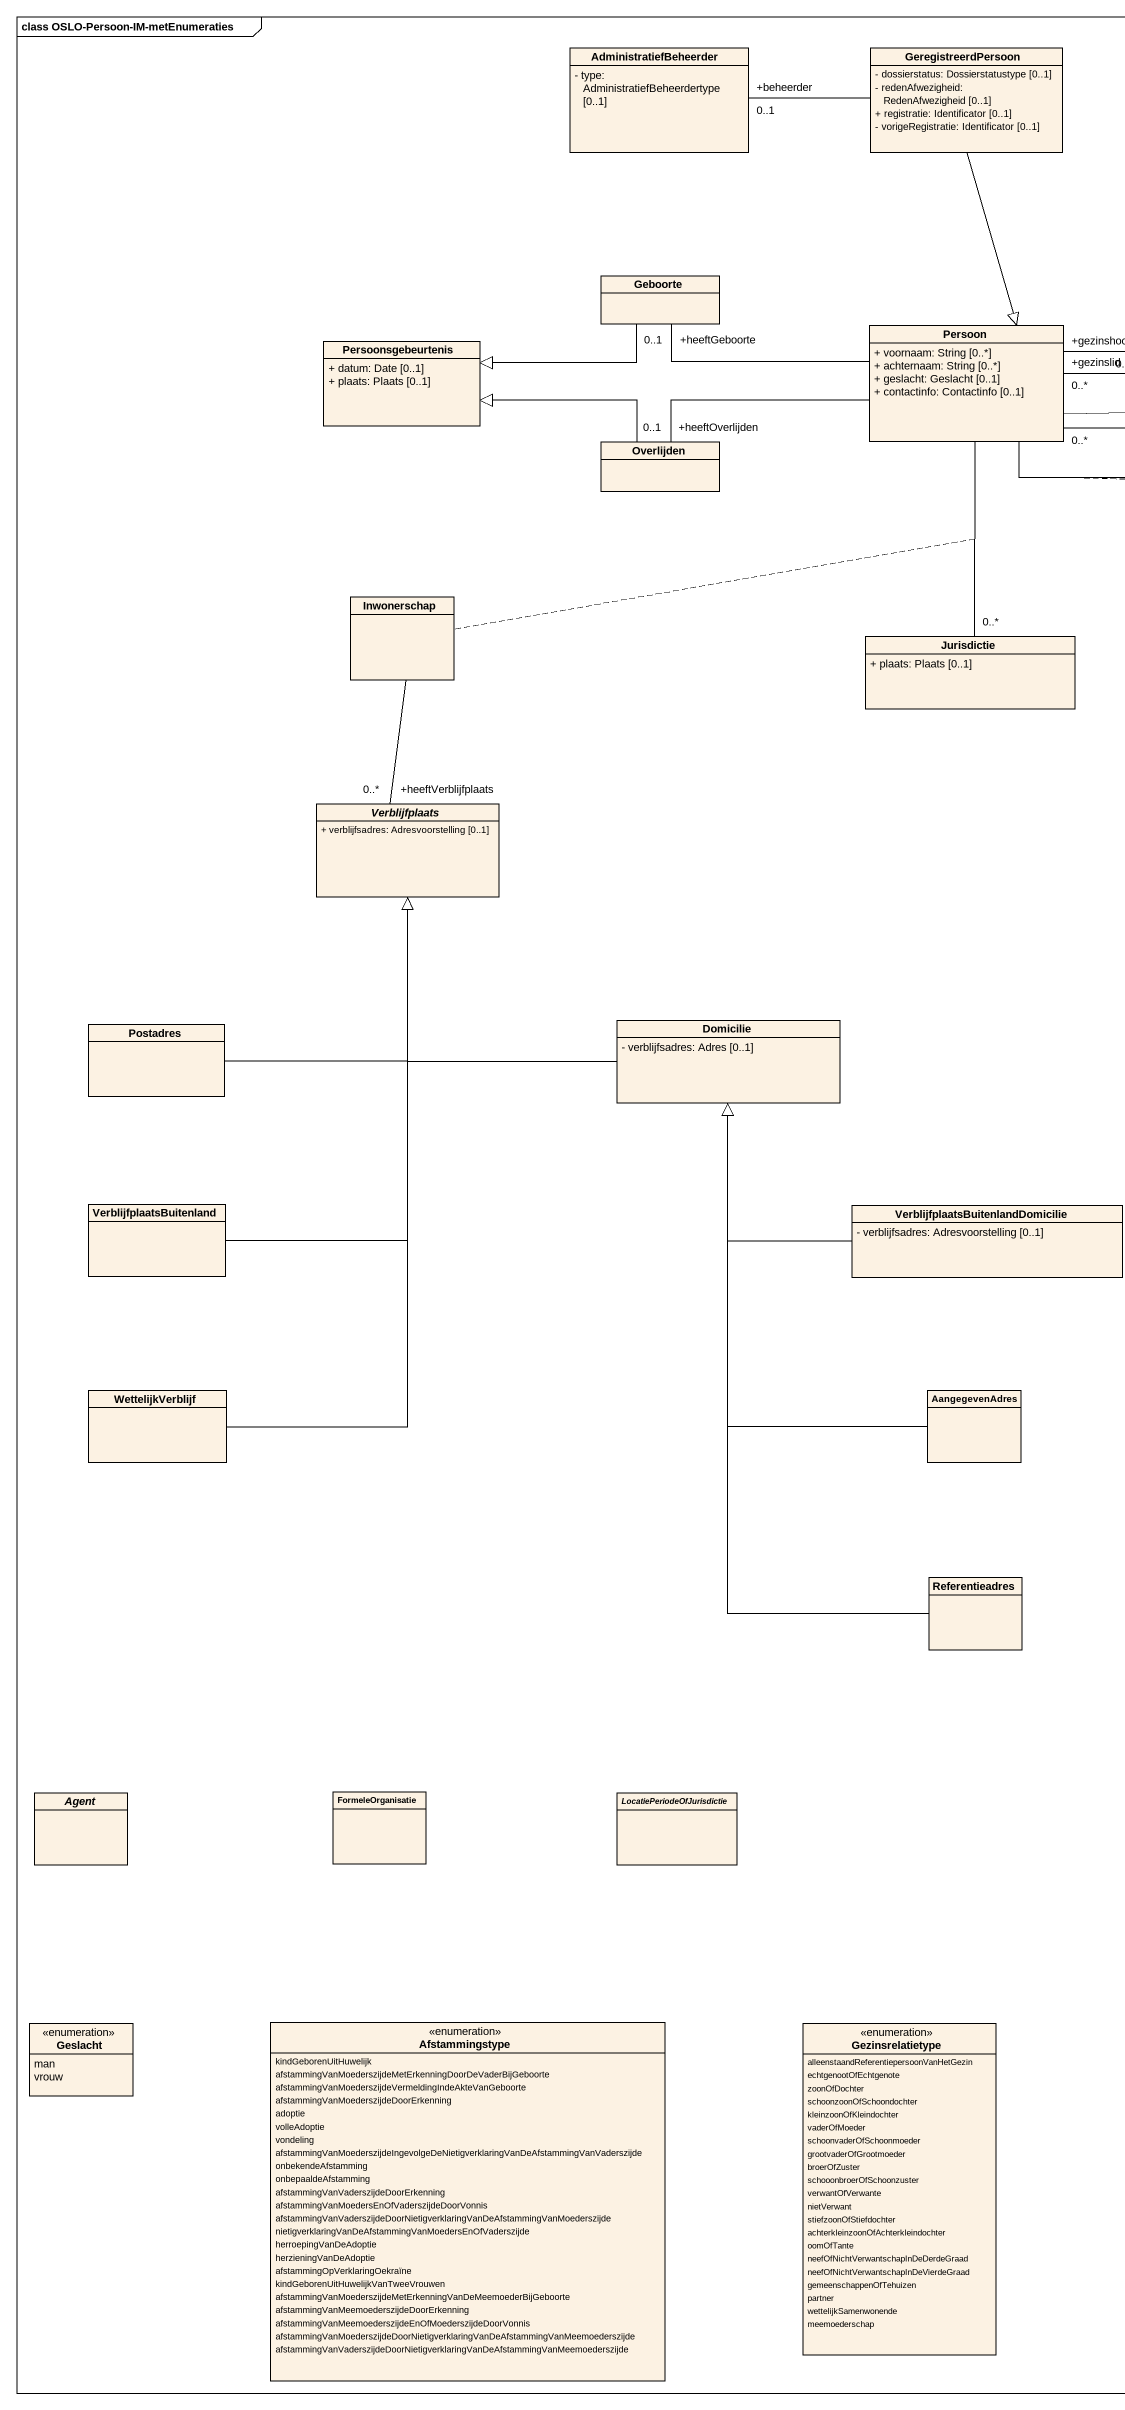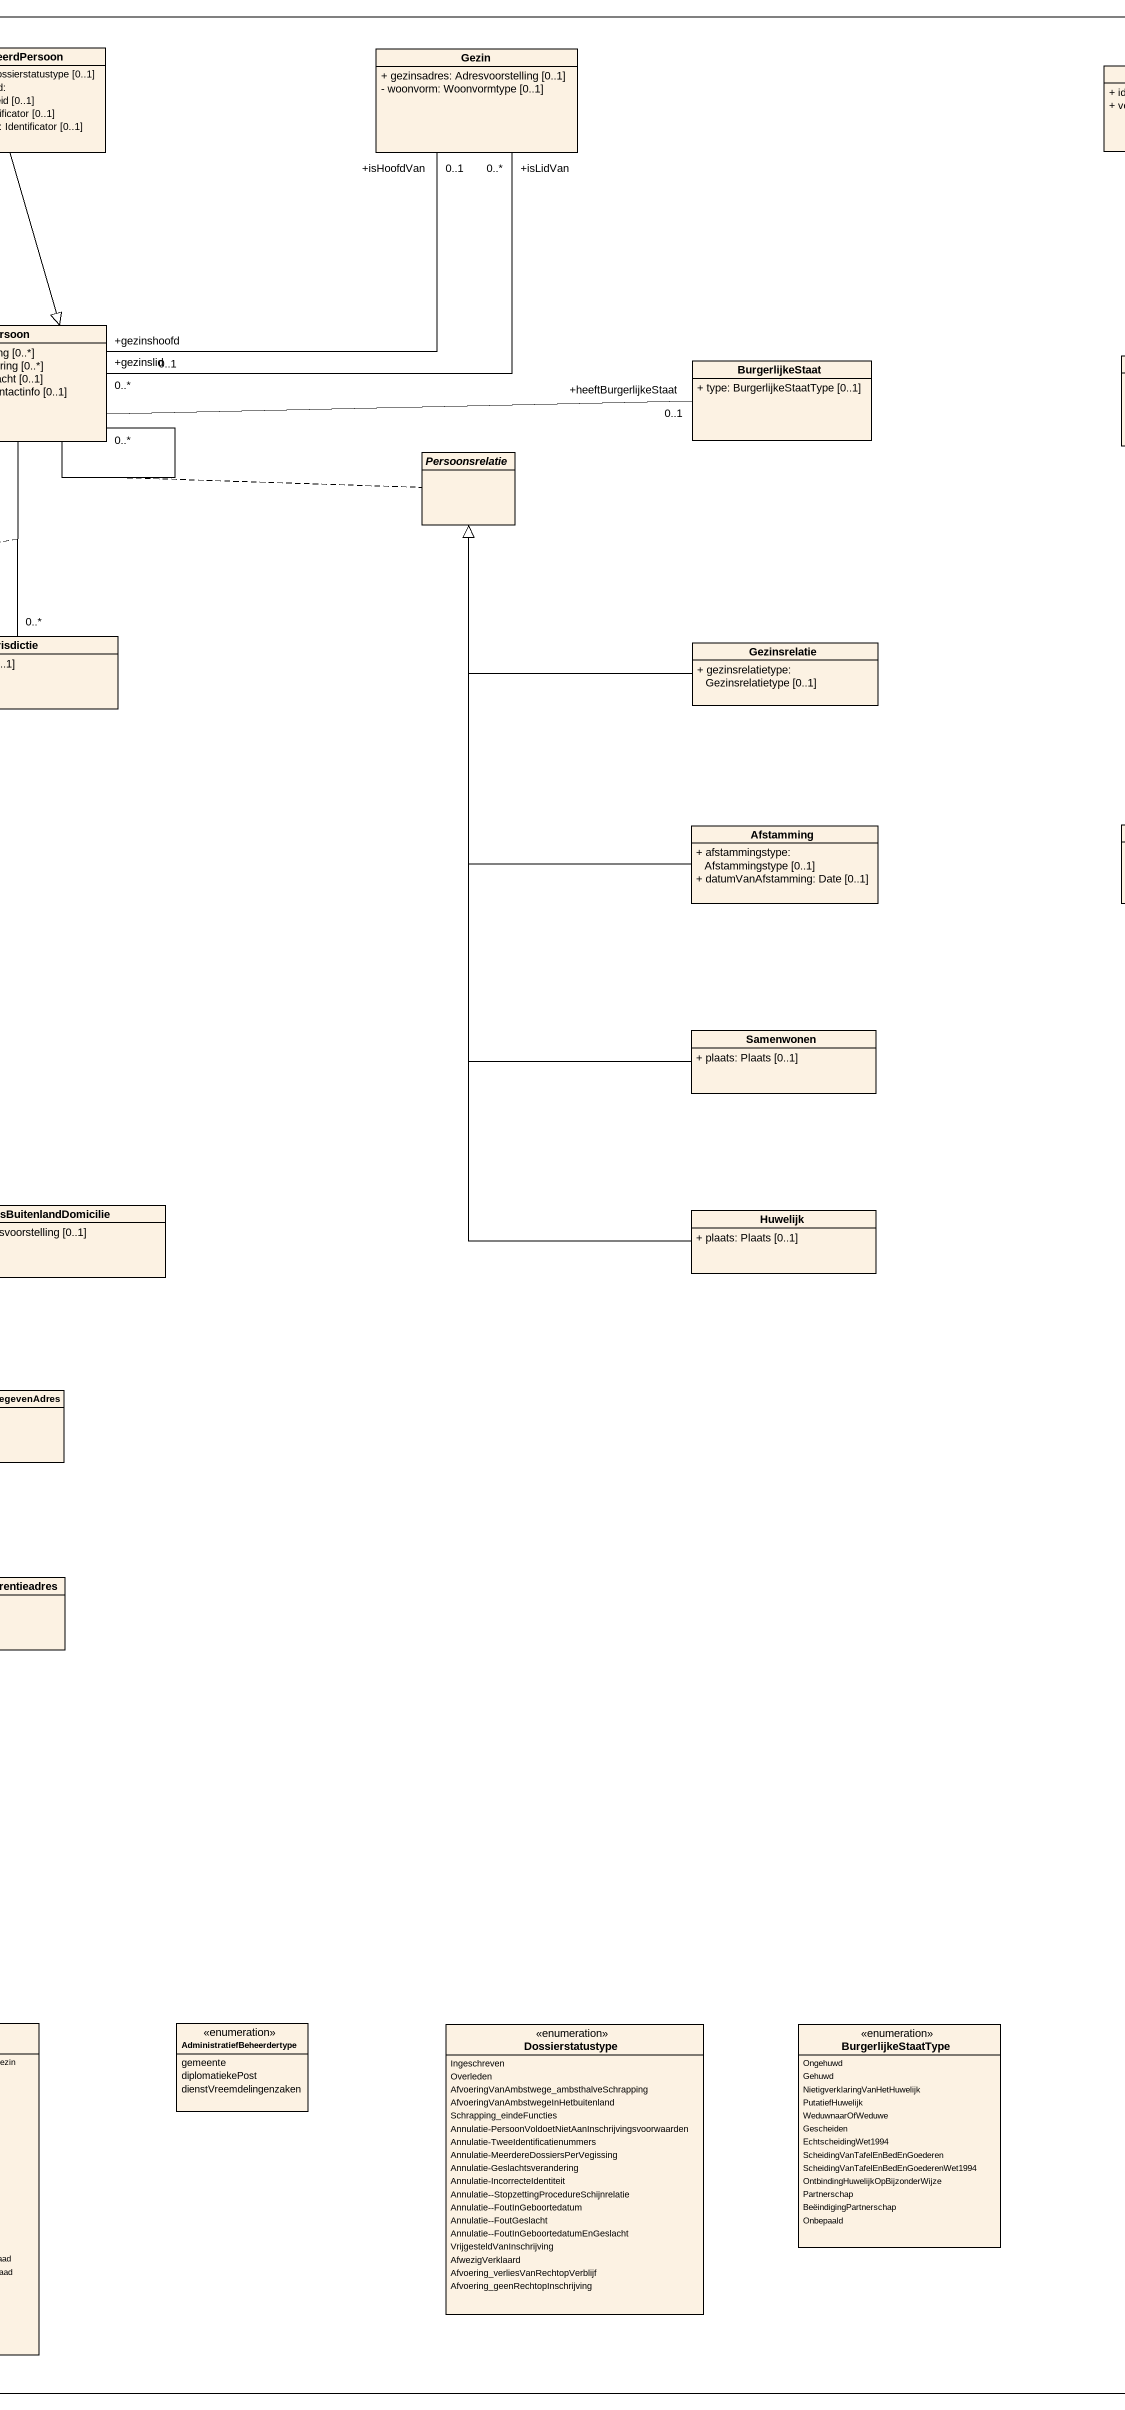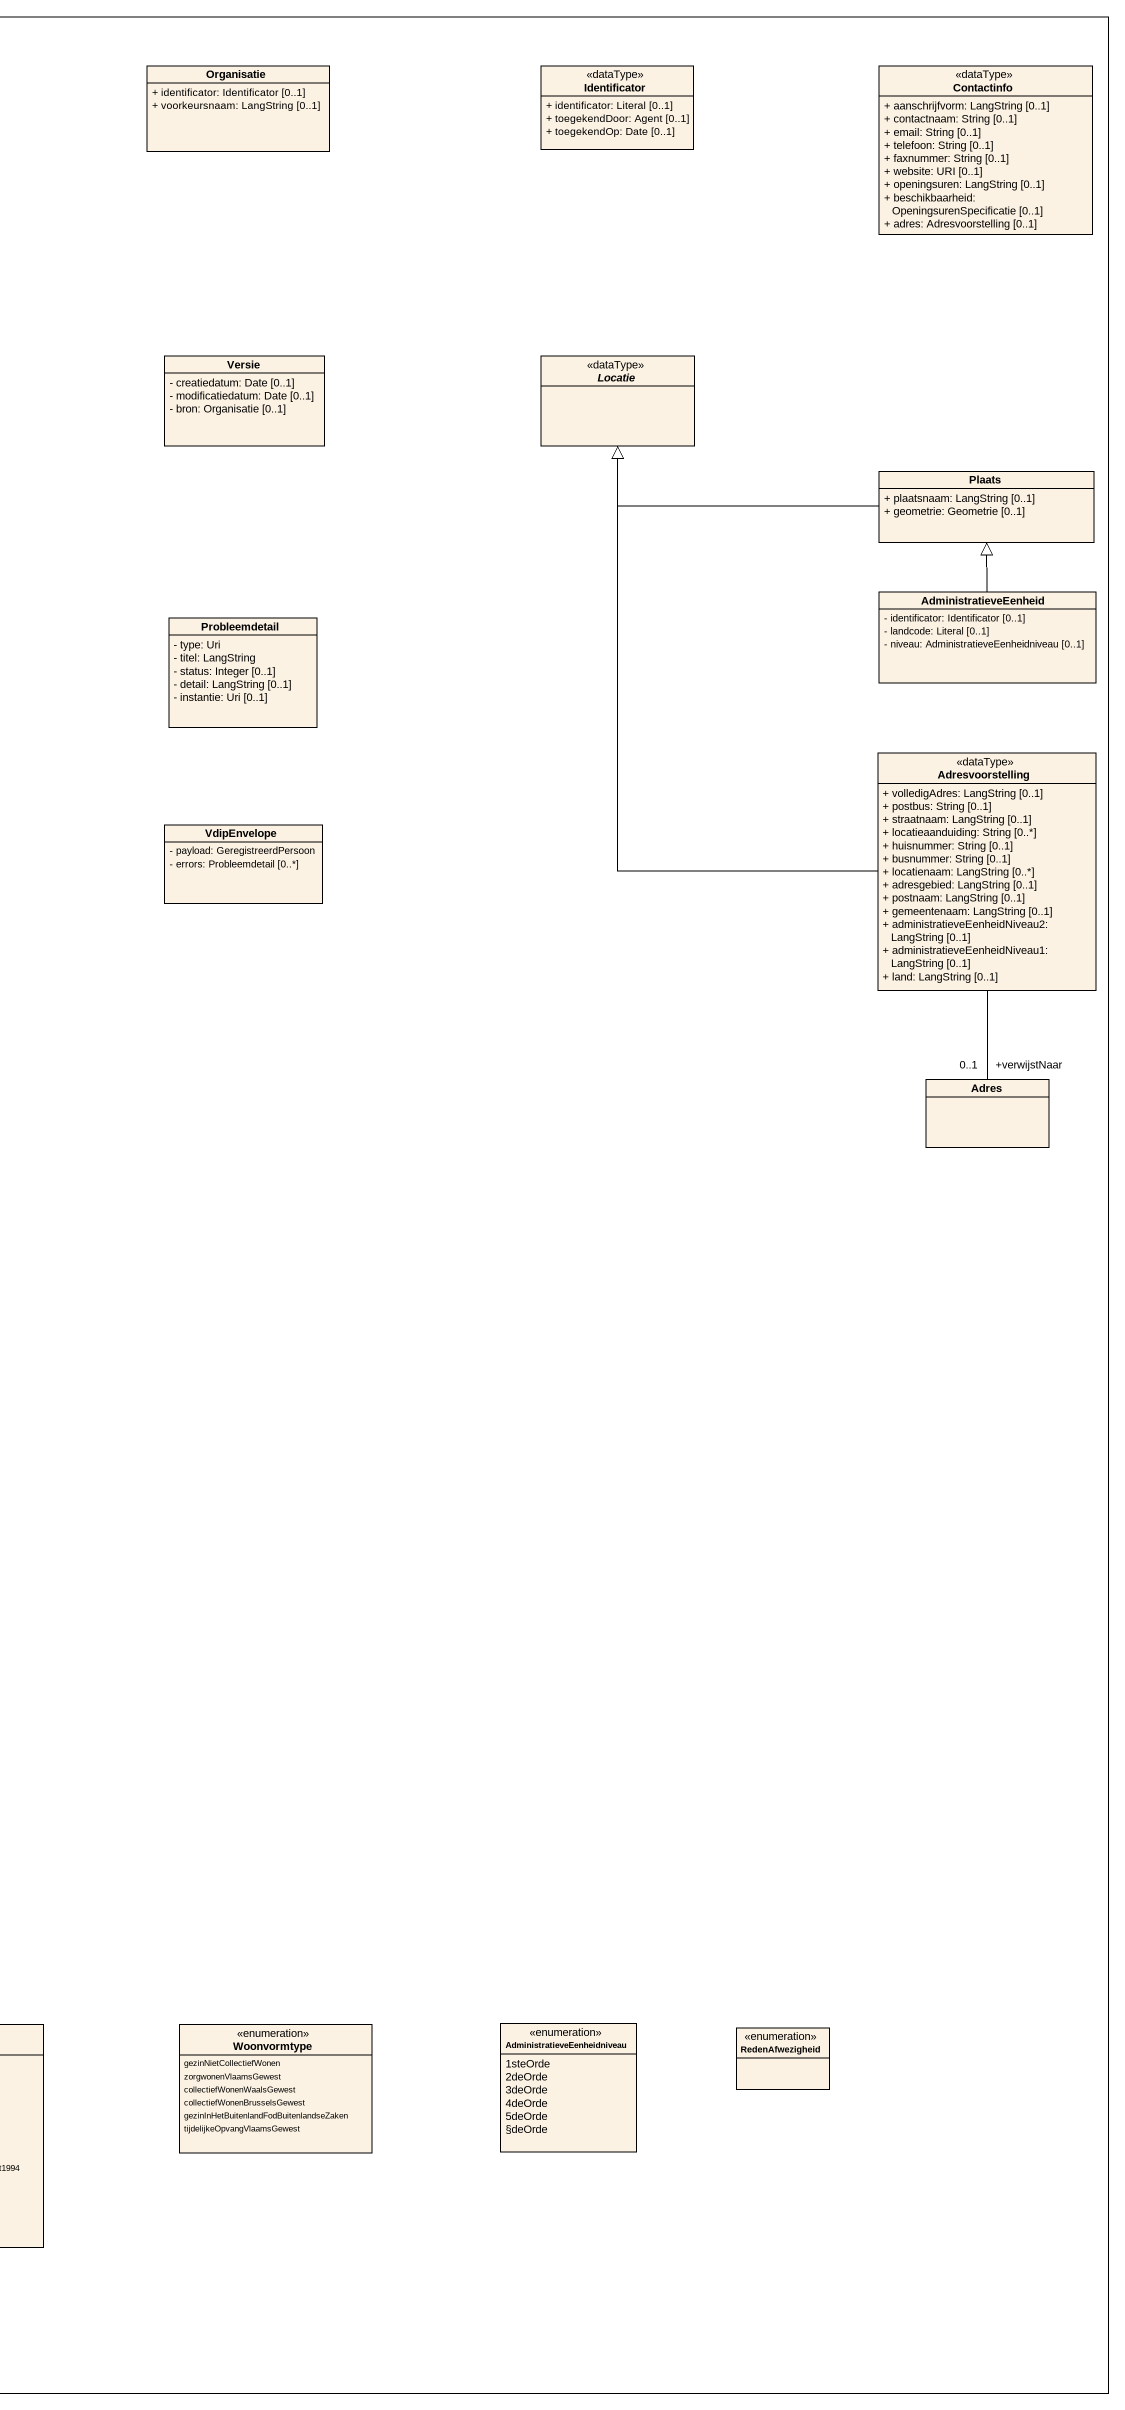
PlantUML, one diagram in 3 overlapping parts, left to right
@startuml
mainframe class OSLO-Persoon-IM-metEnumeraties
hide circle
hide empty members
skinparam classAttributeIconSize 0
class AdministratiefBeheerder {
  - type: AdministratiefBeheerdertype [0..1]
}
class GeregistreerdPersoon {
  - dossierstatus: Dossierstatustype [0..1]
  - redenAfwezigheid: RedenAfwezigheid [0..1]
  + registratie: Identificator [0..1]
  - vorigeRegistratie: Identificator [0..1]
}
class Gezin {
  + gezinsadres: Adresvoorstelling [0..1]
  - woonvorm: Woonvormtype [0..1]
}
class Organisatie {
  + identificator: Identificator [0..1]
  + voorkeursnaam: LangString [0..1]
}
class Identificator <<dataType>> {
  + identificator: Literal [0..1]
  + toegekendDoor: Agent [0..1]
  + toegekendOp: Date [0..1]
}
class Contactinfo <<dataType>> {
  + aanschrijfvorm: LangString [0..1]
  + contactnaam: String [0..1]
  + email: String [0..1]
  + telefoon: String [0..1]
  + faxnummer: String [0..1]
  + website: URI [0..1]
  + openingsuren: LangString [0..1]
  + beschikbaarheid: OpeningsurenSpecificatie [0..1]
  + adres: Adresvoorstelling [0..1]
}
class Geboorte
class Persoon {
  + voornaam: String [0..*]
  + achternaam: String [0..*]
  + geslacht: Geslacht [0..1]
  + contactinfo: Contactinfo [0..1]
}
class Persoonsgebeurtenis {
  + datum: Date [0..1]
  + plaats: Plaats [0..1]
}
class BurgerlijkeStaat {
  + type: BurgerlijkeStaatType [0..1]
}
class Versie {
  - creatiedatum: Date [0..1]
  - modificatiedatum: Date [0..1]
  - bron: Organisatie [0..1]
}
abstract class Locatie <<dataType>>
class Overlijden
abstract class Persoonsrelatie
class Plaats {
  + plaatsnaam: LangString [0..1]
  + geometrie: Geometrie [0..1]
}
class Inwonerschap
class AdministratieveEenheid {
  - identificator: Identificator [0..1]
  - landcode: Literal [0..1]
  - niveau: AdministratieveEenheidniveau [0..1]
}
class Jurisdictie {
  + plaats: Plaats [0..1]
}
class Gezinsrelatie {
  + gezinsrelatietype: Gezinsrelatietype [0..1]
}
class Probleemdetail {
  - type: Uri
  - titel: LangString
  - status: Integer [0..1]
  - detail: LangString [0..1]
  - instantie: Uri [0..1]
}
class Adresvoorstelling <<dataType>> {
  + volledigAdres: LangString [0..1]
  + postbus: String [0..1]
  + straatnaam: LangString [0..1]
  + locatieaanduiding: String [0..*]
  + huisnummer: String [0..1]
  + busnummer: String [0..1]
  + locatienaam: LangString [0..*]
  + adresgebied: LangString [0..1]
  + postnaam: LangString [0..1]
  + gemeentenaam: LangString [0..1]
  + administratieveEenheidNiveau2: LangString [0..1]
  + administratieveEenheidNiveau1: LangString [0..1]
  + land: LangString [0..1]
}
abstract class Verblijfplaats {
  + verblijfsadres: Adresvoorstelling [0..1]
}
class Afstamming {
  + afstammingstype: Afstammingstype [0..1]
  + datumVanAfstamming: Date [0..1]
}
class VdipEnvelope {
  - payload: GeregistreerdPersoon
  - errors: Probleemdetail [0..*]
}
class Postadres
class Domicilie {
  - verblijfsadres: Adres [0..1]
}
class Samenwonen {
  + plaats: Plaats [0..1]
}
class Adres
class VerblijfplaatsBuitenland
class "VerblijfplaatsBuitenlandDomicilie" as VerblijfplaatsBuitenlandDomi {
  - verblijfsadres: Adresvoorstelling [0..1]
}
class Huwelijk {
  + plaats: Plaats [0..1]
}
class WettelijkVerblijf
class AangegevenAdres
class Referentieadres
abstract class "Agent" as Agent_
class FormeleOrganisatie
abstract class LocatiePeriodeOfJurisdictie
enum Geslacht {
  man
  vrouw
}
enum Afstammingstype {
  kindGeborenUitHuwelijk
  afstammingVanMoederszijdeMetErkenningDoorDeVaderBijGeboorte
  afstammingVanMoederszijdeVermeldingIndeAkteVanGeboorte
  afstammingVanMoederszijdeDoorErkenning
  adoptie
  volleAdoptie
  vondeling
  afstammingVanMoederszijdeIngevolgeDeNietigverklaringVanDeAfstammingVanVaderszijde
  onbekendeAfstamming
  onbepaaldeAfstamming
  afstammingVanVaderszijdeDoorErkenning
  afstammingVanMoedersEnOfVaderszijdeDoorVonnis
  afstammingVanVaderszijdeDoorNietigverklaringVanDeAfstammingVanMoederszijde
  nietigverklaringVanDeAfstammingVanMoedersEnOfVaderszijde
  herroepingVanDeAdoptie
  herzieningVanDeAdoptie
  afstammingOpVerklaringOekraïne
  kindGeborenUitHuwelijkVanTweeVrouwen
  afstammingVanMoederszijdeMetErkenningVanDeMeemoederBijGeboorte
  afstammingVanMeemoederszijdeDoorErkenning
  afstammingVanMeemoederszijdeEnOfMoederszijdeDoorVonnis
  afstammingVanMoederszijdeDoorNietigverklaringVanDeAfstammingVanMeemoederszijde
  afstammingVanVaderszijdeDoorNietigverklaringVanDeAfstammingVanMeemoederszijde
}
enum Gezinsrelatietype {
  alleenstaandReferentiepersoonVanHetGezin
  echtgenootOfEchtgenote
  zoonOfDochter
  schoonzoonOfSchoondochter
  kleinzoonOfKleindochter
  vaderOfMoeder
  schoonvaderOfSchoonmoeder
  grootvaderOfGrootmoeder
  broerOfZuster
  schooonbroerOfSchoonzuster
  verwantOfVerwante
  nietVerwant
  stiefzoonOfStiefdochter
  achterkleinzoonOfAchterkleindochter
  oomOfTante
  neefOfNichtVerwantschapInDeDerdeGraad
  neefOfNichtVerwantschapInDeVierdeGraad
  gemeenschappenOfTehuizen
  partner
  wettelijkSamenwonende
  meemoederschap
}
enum AdministratiefBeheerdertype {
  gemeente
  diplomatiekePost
  dienstVreemdelingenzaken
}
enum Dossierstatustype {
  Ingeschreven
  Overleden
  AfvoeringVanAmbstwege_ambsthalveSchrapping
  AfvoeringVanAmbstwegeInHetbuitenland
  Schrapping_eindeFuncties
  Annulatie-PersoonVoldoetNietAanInschrijvingsvoorwaarden
  Annulatie-TweeIdentificatienummers
  Annulatie-MeerdereDossiersPerVegissing
  Annulatie-Geslachtsverandering
  Annulatie-IncorrecteIdentiteit
  Annulatie--StopzettingProcedureSchijnrelatie
  Annulatie--FoutInGeboortedatum
  Annulatie--FoutGeslacht
  Annulatie--FoutInGeboortedatumEnGeslacht
  VrijgesteldVanInschrijving
  AfwezigVerklaard
  Afvoering_verliesVanRechtopVerblijf
  Afvoering_geenRechtopInschrijving
}
enum BurgerlijkeStaatType {
  Ongehuwd
  Gehuwd
  NietigverklaringVanHetHuwelijk
  PutatiefHuwelijk
  WeduwnaarOfWeduwe
  Gescheiden
  EchtscheidingWet1994
  ScheidingVanTafelEnBedEnGoederen
  ScheidingVanTafelEnBedEnGoederenWet1994
  OntbindingHuwelijkOpBijzonderWijze
  Partnerschap
  BeëindigingPartnerschap
  Onbepaald
}
enum Woonvormtype {
  gezinNietCollectiefWonen
  zorgwonenVlaamsGewest
  collectiefWonenWaalsGewest
  collectiefWonenBrusselsGewest
  gezinInHetBuitenlandFodBuitenlandseZaken
  tijdelijkeOpvangVlaamsGewest
}
enum AdministratieveEenheidniveau {
  1steOrde
  2deOrde
  3deOrde
  4deOrde
  5deOrde
  §deOrde
}
enum RedenAfwezigheid
GeregistreerdPersoon -left- "+beheerder\n0..1" AdministratiefBeheerder
GeregistreerdPersoon --|> Persoon
Geboorte -left-|> Persoonsgebeurtenis
Persoon "+gezinslid\n0..*" -up- "+isLidVan\n0..*" Gezin
Persoon "+gezinshoofd\n0..1" -up- "+isHoofdVan\n0..1" Gezin
Persoon -left- "+heeftGeboorte\n0..1" Geboorte
Persoon -- "0..*" Persoon
(Persoon, Persoon) .. Persoonsrelatie
Persoon -right- "+heeftBurgerlijkeStaat\n0..1" BurgerlijkeStaat
Persoon -left- "+heeftOverlijden\n0..1" Overlijden
Persoon -- "0..*" Jurisdictie
(Persoon, Jurisdictie) .. Inwonerschap
Overlijden -left-|> Persoonsgebeurtenis
Plaats -left-|> Locatie
Inwonerschap -- "+heeftVerblijfplaats\n0..*" Verblijfplaats
AdministratieveEenheid -up-|> Plaats
Gezinsrelatie -left-|> Persoonsrelatie
Adresvoorstelling -up-|> Locatie
Adresvoorstelling -- "+verwijstNaar\n0..1" Adres
Afstamming -up-|> Persoonsrelatie
Postadres -up-|> Verblijfplaats
Domicilie -up-|> Verblijfplaats
Samenwonen -up-|> Persoonsrelatie
VerblijfplaatsBuitenland -up-|> Verblijfplaats
VerblijfplaatsBuitenlandDomi -up-|> Domicilie
Huwelijk -up-|> Persoonsrelatie
WettelijkVerblijf -up-|> Verblijfplaats
AangegevenAdres -up-|> Domicilie
Referentieadres -up-|> Domicilie
@enduml
